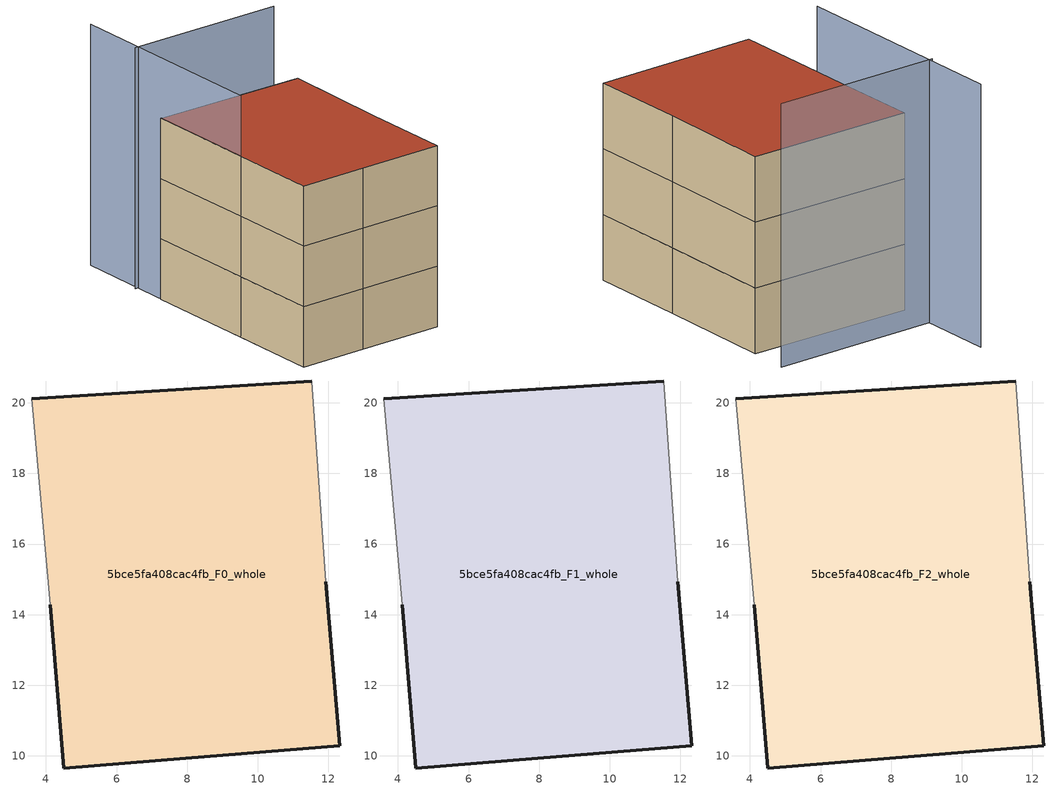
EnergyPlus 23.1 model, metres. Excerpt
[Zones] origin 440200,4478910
5bce5fa408cac4fb_F0_whole
 floor ground (EU_floor_Construction): 11.53,20.62 11.93,14.93 12.33,10.29 7.97,9.94 4.51,9.65 4.13,14.27 3.6,20.12 z0
 wall outside (EU_wall_Construction): 11.53,20.62 3.6,20.12 / 4.13,14.27 4.51,9.65 7.97,9.94 12.33,10.29 11.93,14.93 z0:3
 wall adiabatic (EU_wall_Construction): 11.93,14.93 11.53,20.62 / 3.6,20.12 4.13,14.27 z0:3
5bce5fa408cac4fb_F1_whole
 floor to 5bce5fa408cac4fb_F0_whole (EU_floor_Construction): 11.53,20.62 11.93,14.93 12.33,10.29 7.97,9.94 4.51,9.65 4.13,14.27 3.6,20.12 z3
 wall outside (EU_wall_Construction): 11.53,20.62 3.6,20.12 / 4.13,14.27 4.51,9.65 7.97,9.94 12.33,10.29 11.93,14.93 z3:6
 wall adiabatic (EU_wall_Construction): 11.93,14.93 11.53,20.62 / 3.6,20.12 4.13,14.27 z3:6
5bce5fa408cac4fb_F2_whole
 floor to 5bce5fa408cac4fb_F1_whole (EU_floor_Construction): 11.53,20.62 11.93,14.93 12.33,10.29 7.97,9.94 4.51,9.65 4.13,14.27 3.6,20.12 z6
 wall outside (EU_wall_Construction): 11.53,20.62 3.6,20.12 / 4.13,14.27 4.51,9.65 7.97,9.94 12.33,10.29 11.93,14.93 z6:9
 wall adiabatic (EU_wall_Construction): 11.93,14.93 11.53,20.62 / 3.6,20.12 4.13,14.27 z6:9
 roof outside (EU_roof_Construction): 12.33,10.29 11.93,14.93 11.53,20.62 3.6,20.12 4.13,14.27 4.51,9.65 7.97,9.94 z9
shading: 11.42,22.44 3.34,21.82 / 3.22,25.32 4.13,14.27 z0:12
[Building]
EU S2 Campaign: North Axis=0; Terrain=City; Solar Distribution=FullExterior
[Site:Location]
Madrid: Latitude=40.5; Longitude=-3.5; Time Zone=1; Elevation=609
[SizingPeriod:WeatherFileDays]
AnnualSizingPeriod: Begin Month=1; Begin Day of Month=1; End Month=12; End Day of Month=31; Day of Week for Start Day=Monday; Use Weather File Daylight Saving Period=No; Use Weather File Rain and Snow Indicators=No
[MATERIAL]
EU_InternalMass_Material: Roughness=MediumRough; Thickness=0.1; Conductivity=1; Density=1800; Specific Heat=900; Thermal Absorptance=0.9; Solar Absorptance=0.7; Visible Absorptance=0.7
[MATERIAL:NOMASS] Roughness=MediumRough; Thermal Absorptance=0.9; Solar Absorptance=0.7; Visible Absorptance=0.7
Name | Thermal Resistance
EU_wall_NoMass | 1.60022
EU_roof_NoMass | 1.57597
EU_floor_NoMass | 0.470652
[CONSTRUCTION]
EU_wall_Construction: EU_wall_NoMass
EU_roof_Construction: EU_roof_NoMass
EU_floor_Construction: EU_floor_NoMass
EU_InternalMass_Construction: EU_InternalMass_Material
[ZONE] Type=1; Multiplier=1; Ceiling Height=autocalculate; Volume=246.24; Floor Area=autocalculate; Part of Total Floor Area=Yes
5bce5fa408cac4fb_F0_whole; 5bce5fa408cac4fb_F1_whole; 5bce5fa408cac4fb_F2_whole
[INTERNALMASS] Construction=EU_InternalMass_Construction; Surface Area=82.08
Name | Zone or ZoneList
5bce5fa408cac4fb_F0_whole_EU_InternalMass | 5bce5fa408cac4fb_F0_whole
5bce5fa408cac4fb_F1_whole_EU_InternalMass | 5bce5fa408cac4fb_F1_whole
5bce5fa408cac4fb_F2_whole_EU_InternalMass | 5bce5fa408cac4fb_F2_whole
[OTHEREQUIPMENT] Fuel Type=Electricity; Design Level Calculation Method=Watts/Area; Power per Zone Floor Area=1; Fraction Latent=0; Fraction Radiant=0; Fraction Lost=0; Carbon Dioxide Generation Rate=0; EndUse Subcategory=EU_Step8_InternalGains
Name | Zone or ZoneList or Space or SpaceList | Schedule
EU_Step8_InternalGain_5bce5fa408cac4fb_F0_whole_f000 | 5bce5fa408cac4fb_F0_whole | EU_Step8_GainSchedule_5bce5fa408cac4fb_F0_whole_f000
EU_Step8_InternalGain_5bce5fa408cac4fb_F1_whole_f000 | 5bce5fa408cac4fb_F1_whole | EU_Step8_GainSchedule_5bce5fa408cac4fb_F1_whole_f000
EU_Step8_InternalGain_5bce5fa408cac4fb_F2_whole_f000 | 5bce5fa408cac4fb_F2_whole | EU_Step8_GainSchedule_5bce5fa408cac4fb_F2_whole_f000
[ZONEVENTILATION:DESIGNFLOWRATE] Schedule=EU_AlwaysOn; Design Flow Rate Calculation Method=AirChanges/Hour; Air Changes per Hour=0.480704; Ventilation Type=Natural; Fan Pressure Rise=0; Fan Total Efficiency=1; Constant Term Coefficient=1; Temperature Term Coefficient=0; Velocity Term Coefficient=0; Velocity Squared Term Coefficient=0; Minimum Indoor Temperature=-100; Maximum Indoor Temperature=100; Delta Temperature=-100; Minimum Outdoor Temperature=-100; Maximum Outdoor Temperature=100; Maximum Wind Speed=40
Name | Zone or ZoneList or Space or SpaceList
EU_ConstantAir_5bce5fa408cac4fb_F0_whole | 5bce5fa408cac4fb_F0_whole
EU_ConstantAir_5bce5fa408cac4fb_F1_whole | 5bce5fa408cac4fb_F1_whole
EU_ConstantAir_5bce5fa408cac4fb_F2_whole | 5bce5fa408cac4fb_F2_whole
[HVACTEMPLATE:THERMOSTAT] Constant Heating Setpoint=20; Constant Cooling Setpoint=50
EU_HeatOnly_5bce5fa408cac4fb_F0_whole; EU_HeatOnly_5bce5fa408cac4fb_F1_whole; EU_HeatOnly_5bce5fa408cac4fb_F2_whole
[HVACTEMPLATE:ZONE:IDEALLOADSAIRSYSTEM] System Availability Schedule=EU_AlwaysOn; Maximum Heating Supply Air Temperature=50; Minimum Cooling Supply Air Temperature=13; Maximum Heating Supply Air Humidity Ratio=0.0156; Minimum Cooling Supply Air Humidity Ratio=0.0077; Heating Limit=NoLimit; Cooling Limit=NoLimit; Heating Availability Schedule=EU_AlwaysOn; Cooling Availability Schedule=EU_CoolingOff; Dehumidification Control Type=ConstantSensibleHeatRatio; Cooling Sensible Heat Ratio=0.7; Dehumidification Setpoint=60; Humidification Control Type=None; Humidification Setpoint=30; Outdoor Air Method=None; Outdoor Air Flow Rate per Person=0.00944; Outdoor Air Flow Rate per Zone Floor Area=0; Outdoor Air Flow Rate per Zone=0; Demand Controlled Ventilation Type=None; Outdoor Air Economizer Type=NoEconomizer; Heat Recovery Type=None; Sensible Heat Recovery Effectiveness=0.7; Latent Heat Recovery Effectiveness=0.65
Name | Template Thermostat
5bce5fa408cac4fb_F0_whole | EU_HeatOnly_5bce5fa408cac4fb_F0_whole
5bce5fa408cac4fb_F1_whole | EU_HeatOnly_5bce5fa408cac4fb_F1_whole
5bce5fa408cac4fb_F2_whole | EU_HeatOnly_5bce5fa408cac4fb_F2_whole
[SIZING:ZONE] Zone Cooling Design Supply Air Temperature Input Method=SupplyAirTemperature; Zone Cooling Design Supply Air Temperature=13; Zone Heating Design Supply Air Temperature Input Method=SupplyAirTemperature; Zone Heating Design Supply Air Temperature=50; Zone Cooling Design Supply Air Humidity Ratio=0.008; Zone Heating Design Supply Air Humidity Ratio=0.008; Cooling Design Air Flow Method=DesignDay; Cooling Design Air Flow Rate=0; Cooling Minimum Air Flow per Zone Floor Area=0.000762; Cooling Minimum Air Flow=0; Cooling Minimum Air Flow Fraction=0.2; Heating Design Air Flow Method=DesignDay; Heating Design Air Flow Rate=0; Heating Maximum Air Flow per Zone Floor Area=0.002032; Heating Maximum Air Flow=0.141576; Heating Maximum Air Flow Fraction=0.3; Account for Dedicated Outdoor Air System=No; Dedicated Outdoor Air System Control Strategy=NeutralSupplyAir; Dedicated Outdoor Air Low Setpoint Temperature for Design=autosize; Dedicated Outdoor Air High Setpoint Temperature for Design=autosize; Zone Load Sizing Method=Sensible Load Only No Latent Load; Zone Latent Cooling Design Supply Air Humidity Ratio Input Method=HumidityRatioDifference; Zone Cooling Design Supply Air Humidity Ratio Difference=0.005; Zone Latent Heating Design Supply Air Humidity Ratio Input Method=HumidityRatioDifference; Zone Humidification Design Supply Air Humidity Ratio Difference=0.005
5bce5fa408cac4fb_F0_whole; 5bce5fa408cac4fb_F1_whole; 5bce5fa408cac4fb_F2_whole
[SCHEDULE:CONSTANT]
Name | Hourly Value
EU_AlwaysOn | 1
EU_CoolingOff | 0
[SCHEDULE:FILE] Column Number=1; Rows to Skip at Top=0; Number of Hours of Data=8760; Column Separator=Comma; Interpolate to Timestep=No; Minutes per Item=60; Adjust Schedule for Daylight Savings=Yes
Name | File
EU_Step8_GainSchedule_5bce5fa408cac4fb_F0_whole_f000 | ../../schedules/5bce5fa408cac4fb/5bce5fa408cac4fb_F0_whole_f000_gain.csv
EU_Step8_GainSchedule_5bce5fa408cac4fb_F1_whole_f000 | ../../schedules/5bce5fa408cac4fb/5bce5fa408cac4fb_F1_whole_f000_gain.csv
EU_Step8_GainSchedule_5bce5fa408cac4fb_F2_whole_f000 | ../../schedules/5bce5fa408cac4fb/5bce5fa408cac4fb_F2_whole_f000_gain.csv
